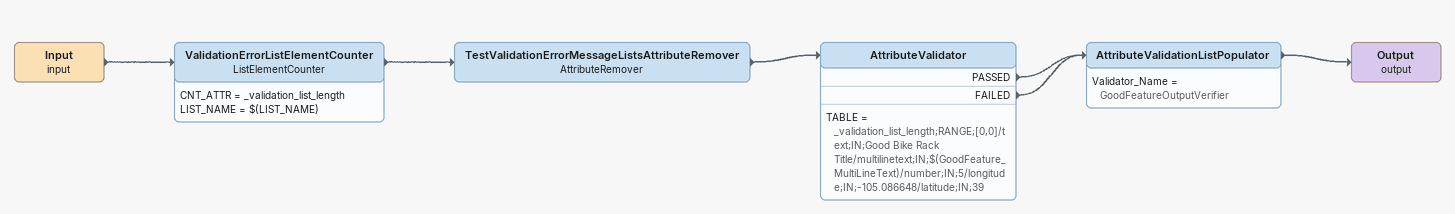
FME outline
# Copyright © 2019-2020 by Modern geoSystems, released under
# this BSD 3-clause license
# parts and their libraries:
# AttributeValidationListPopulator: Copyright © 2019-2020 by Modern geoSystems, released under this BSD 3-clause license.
Input (input)
    -> ValidationErrorListElementCounter
ValidationErrorListElementCounter: ListElementCounter
    CNT_ATTR = _validation_list_length
    LIST_NAME = $(LIST_NAME)
    -> TestValidationErrorMessageListsAttributeRemover
TestValidationErrorMessageListsAttributeRemover: AttributeRemover
    -> AttributeValidator
AttributeValidator
    TABLE = _validation_list_length;RANGE;[0,0]/text;IN;Good Bike Rack Title/multilinetext;IN;$(GoodFeature_MultiLineText)/number;IN;5/longitude;IN;-105.086648/latitude;IN;39
    PASSED -> AttributeValidationListPopulator
    FAILED -> AttributeValidationListPopulator
AttributeValidationListPopulator
    Validator_Name = GoodFeatureOutputVerifier
    -> Output (output)
Output (output)
